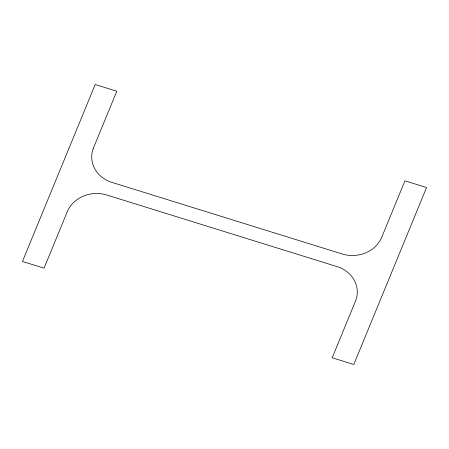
<?xml version="1.0" encoding="UTF-8"?>
<svg xmlns="http://www.w3.org/2000/svg" width="449" height="449" viewBox="0 0 449 449"><rect width="100%" height="100%" fill="white"/><g stroke="black" fill="none" stroke-linecap="round" stroke-linejoin="round"><path stroke-width="0.67" d="M93.285 148.428C87.881 163.015 96.984 177.417 111.116 182.137L343.064 254.257C357.735 258.399 374.848 252.243 381.431 238.015L404.947 180.824L426.55 187.536L353.812 364.487L332.204 357.769L355.715 300.572C361.119 285.985 352.016 271.583 337.884 266.863L105.936 194.743C91.265 190.601 74.152 196.757 67.569 210.985L44.053 268.176L22.45 261.464L95.188 84.513L116.796 91.231L93.285 148.428"/></g></svg>
